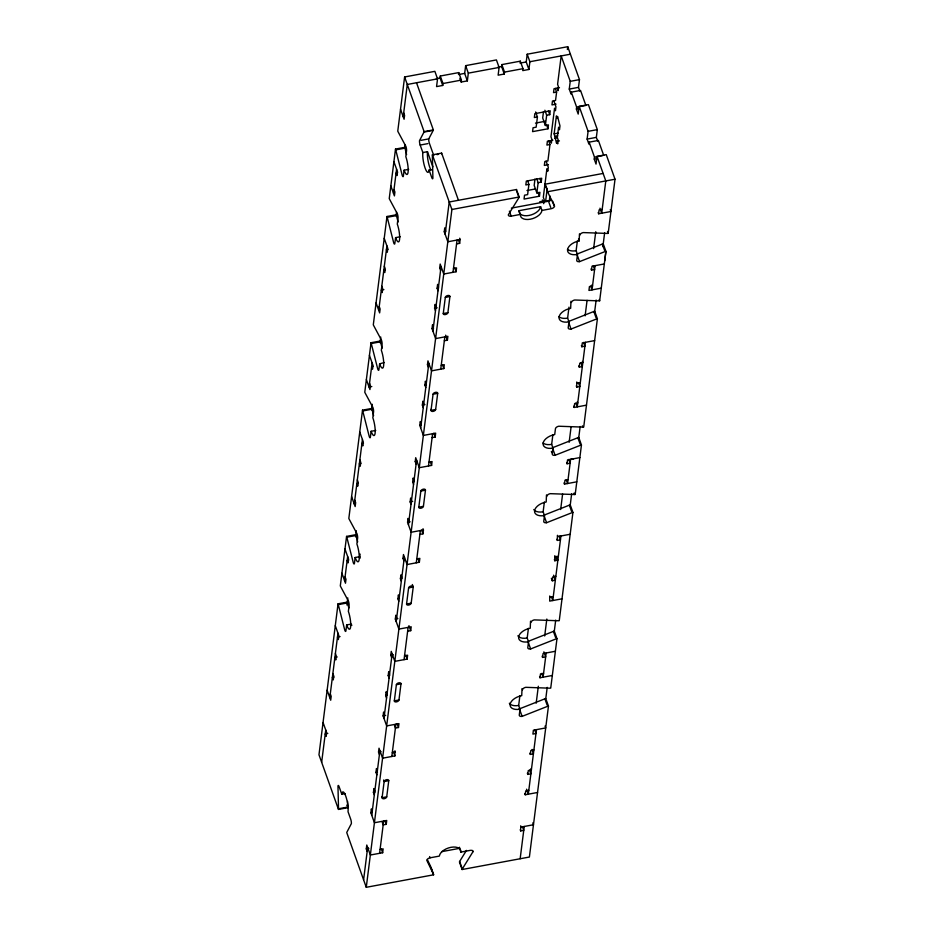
<?xml version="1.0" encoding="UTF-8"?>
<svg xmlns="http://www.w3.org/2000/svg" width="934" height="934" viewBox="0 0 934 934"><rect width="100%" height="100%" fill="white"/><g stroke="black" fill="none" stroke-linecap="round" stroke-linejoin="round"><path stroke-width="1.4" d="M532.1 749.43L533.407 753.843L530.337 754.415L529.893 753.166M348.826 608.022L347.53 602.909A3.211 0.724 79.5 0 0 347.285 602.103L338.05 603.819L318.973 754.777L338.482 809.428L347.717 807.723A3.211 0.724 79.5 0 0 347.752 807.058L347.611 801.407M357.664 541.872L356.041 535.474A3.211 0.724 79.5 0 0 355.796 534.68L346.572 536.396L340.315 585.84A3.211 0.724 79.5 0 0 340.583 586.482L348.452 601.146A3.211 0.724 79.5 0 1 349.106 605.582L348.37 611.385A11.243 2.545 79.5 0 1 350.635 626.924A11.243 2.545 79.5 0 1 346.654 624.951L345.919 630.754A3.211 0.724 79.5 0 1 344.786 630.193L338.295 604.613A3.211 0.724 79.5 0 0 338.05 603.819M373.612 415.642L371.989 409.244A3.211 0.724 79.5 0 0 371.744 408.45L362.509 410.154L348.837 518.417A3.211 0.724 79.5 0 0 349.106 519.047L356.975 533.711A3.211 0.724 79.5 0 1 357.617 538.147L356.893 543.962A11.243 2.545 79.5 0 1 359.158 559.489A11.243 2.545 79.5 0 1 355.177 557.516L354.441 563.33A3.211 0.724 79.5 0 1 353.309 562.758L346.818 537.19A3.211 0.724 79.5 0 0 346.572 536.396M382.134 348.207L380.512 341.809A3.211 0.724 79.5 0 0 380.266 341.015L371.031 342.731L364.785 392.187A3.211 0.724 79.5 0 0 365.054 392.817L372.923 407.481A3.211 0.724 79.5 0 1 373.565 411.917L372.829 417.731A11.243 2.545 79.5 0 1 375.106 433.259A11.243 2.545 79.5 0 1 371.125 431.286L370.389 437.1A3.211 0.724 79.5 0 1 369.245 436.528L362.754 410.96A3.211 0.724 79.5 0 0 362.509 410.154M398.082 221.977L396.46 215.579A3.211 0.724 79.5 0 0 396.214 214.785L386.98 216.501L373.308 324.752A3.211 0.724 79.5 0 0 373.565 325.382L381.434 340.058A3.211 0.724 79.5 0 1 382.088 344.494L381.352 350.297A11.243 2.545 79.5 0 1 383.617 365.836A11.243 2.545 79.5 0 1 379.636 363.863L378.9 369.666A3.211 0.724 79.5 0 1 377.768 369.105L371.277 343.525A3.211 0.724 79.5 0 0 371.031 342.731M406.594 154.542L404.971 148.156A3.211 0.724 79.5 0 0 404.726 147.362L395.502 149.066L389.244 198.522A3.211 0.724 79.5 0 0 389.513 199.152L397.382 213.828A3.211 0.724 79.5 0 1 398.036 218.264L397.3 224.067A11.243 2.545 79.5 0 1 399.565 239.594A11.243 2.545 79.5 0 1 395.584 237.621L394.849 243.435A3.211 0.724 79.5 0 1 393.716 242.875L387.225 217.295A3.211 0.724 79.5 0 0 386.98 216.501M579.839 91.123L578.496 87.364L579.477 79.624L567.732 46.7L527.208 54.219L529.882 61.726L528.901 69.466L522.748 70.61L522.993 68.672L520.308 61.165L501.85 64.598L504.523 72.093L504.278 74.031L498.126 75.175L499.106 67.435L496.421 59.928L465.646 65.637L468.319 73.144L467.35 80.884L461.186 82.029L461.431 80.09L458.757 72.595L440.288 76.016L442.973 83.523L442.728 85.461L436.563 86.593L437.544 78.853L434.87 71.346L404.609 76.962L397.767 131.087A3.211 0.724 79.5 0 0 398.036 131.729L405.905 146.393A3.211 0.724 79.5 0 1 406.547 150.829L405.823 156.643A11.243 2.545 79.5 0 1 408.088 172.171A11.243 2.545 79.5 0 1 404.107 170.198L403.371 176.012A3.211 0.724 79.5 0 1 402.239 175.44L395.747 149.872A3.211 0.724 79.5 0 0 395.502 149.066M321.658 762.284L325.733 730.003M329.807 697.721L337.968 633.17M344.588 580.726L347.646 556.512M354.278 504.068L362.427 439.505M372.117 362.859L369.058 387.061L371.79 386.559M378.737 310.403L386.898 245.852M393.518 193.396L396.576 169.194M403.208 116.738L407.282 84.469L437.544 78.853M346.911 604.999L347.81 597.947M355.539 536.781L356.298 530.734M371.557 409.933L372.269 404.282M380.056 342.72L380.768 337.069M396.028 216.268L396.565 212.03M404.691 147.642L405.052 144.817M360.314 558.007A11.243 2.545 79.5 0 1 359.788 556.664L360.115 554.084M384.318 362.52L379.636 363.863M442.728 85.461L440.042 77.954L440.288 76.016M458.757 72.595L458.512 74.533L464.665 73.389L465.646 65.637M367.19 851.399L366.291 848.889L366.782 845.025L370.354 855.019L382.66 852.742L383.15 848.866L380.08 849.438M382.275 822.41L383.173 824.909L386.256 824.337L386.734 820.461L374.429 822.749L370.856 812.743L371.347 808.867L372.246 811.377M374.324 794.916L373.425 792.406L373.915 788.541L374.814 791.04M376.846 774.905L375.958 772.395L376.449 768.53L377.336 771.029M379.414 754.567L378.527 752.068L379.017 748.192L382.578 758.198L394.895 755.91L394.942 750.784M394.51 725.578L395.409 728.076L398.479 727.504L398.97 723.628L386.664 725.916L383.092 715.911L383.582 712.047L384.469 714.545M386.548 698.083L385.66 695.585L386.151 691.709L387.038 694.207M389.081 678.072L388.194 675.574L388.672 671.698L389.571 674.196M391.65 657.734L390.762 655.236L391.253 651.36L394.813 661.365L407.131 659.077L407.621 655.201L404.539 655.773M407.633 631.244L410.715 630.672L411.205 626.807L398.888 629.084L395.327 619.079L395.818 615.214L396.705 617.713M398.783 601.251L397.896 598.752L398.386 594.876L399.273 597.375M401.316 581.24L400.417 578.741L400.908 574.865L401.807 577.364M403.885 560.902L402.986 558.404L403.476 554.527L407.049 564.533L419.354 562.245L419.845 558.38L416.774 558.941M422.997 528.726L423.441 529.975L411.123 532.252L407.563 522.258L408.041 518.382L408.94 520.88M411.018 504.418L410.131 501.92L410.61 498.044L411.509 500.542M413.552 484.407L412.653 481.909L413.143 478.033L414.031 480.531M416.12 464.07L415.221 461.571L415.712 457.695L419.284 467.701L431.59 465.412L432.08 461.548L429.01 462.12M432.103 437.591L435.186 437.019L435.664 433.142L423.359 435.431L419.786 425.425L420.277 421.549L421.176 424.048M423.254 407.586L422.355 405.087L422.845 401.211L423.744 403.721M425.776 387.575L424.888 385.077L425.379 381.2L426.266 383.711M428.344 367.249L427.457 364.739L427.947 360.874L431.52 370.868L443.825 368.591L444.315 364.715L441.233 365.287M444.339 340.758L447.409 340.186L447.9 336.31L435.594 338.598L432.022 328.593L432.512 324.717L433.399 327.215M435.478 310.753L434.59 308.255L435.081 304.391L435.968 306.889M438.011 290.743L437.124 288.244L437.602 284.38L438.501 286.878M440.579 270.416L439.692 267.918L440.183 264.042L443.743 274.036L456.061 271.759L456.551 267.883L453.469 268.455M459.691 238.228L460.135 239.478L447.83 241.766L444.257 231.76L444.747 227.884L445.635 230.394M363.595 879.793L367.669 847.523M371.755 815.242L379.904 750.691M383.979 718.409L392.14 653.858M396.214 621.589L404.375 557.026M408.45 524.756L416.599 460.205M420.685 427.924L428.834 363.373M432.909 331.091L441.07 266.54M445.144 234.259L449.219 201.989L516.502 189.509L519.176 197.004A3.211 1.81 -19.6 0 1 518.977 197.588L508.341 214.773A3.211 1.81 -19.6 0 0 511.178 216.139L520.401 214.423A11.243 6.34 -19.6 0 0 530.325 219.21A11.243 6.34 -19.6 0 0 541.953 210.43L551.188 208.714A3.211 1.81 -19.6 0 0 554.504 206.216L552.718 201.207M431.263 868.036L433.493 874.282A3.211 1.81 -19.6 0 1 433.551 874.819L366.268 887.3L451.904 209.485L432.395 154.834L441.63 153.118L458.454 200.273M394.335 700.85L396.378 684.715A2.405 1.354 -19.7 0 1 398.865 682.836A2.405 1.354 -19.7 0 1 400.99 683.851L398.958 699.998A2.405 1.354 -19.6 0 1 396.46 701.878A2.405 1.354 -19.6 0 1 394.335 700.85L398.958 699.998M406.57 604.018L408.602 587.883A2.405 1.354 -19.6 0 1 411.1 586.003A2.405 1.354 -19.6 0 1 413.225 587.031L411.182 603.166A2.405 1.354 -19.6 0 1 408.695 605.045A2.405 1.354 -19.6 0 1 406.57 604.018L411.182 603.166M418.806 507.197L420.837 491.05A2.405 1.354 -19.7 0 1 423.336 489.171A2.405 1.354 -19.7 0 1 425.46 490.198L423.417 506.333A2.405 1.354 -19.6 0 1 420.93 508.213A2.405 1.354 -19.6 0 1 418.806 507.197L423.417 506.333M433.072 394.218L431.029 410.365A2.405 1.354 -19.6 0 0 433.154 411.38A2.405 1.354 -19.6 0 0 435.653 409.501L437.684 393.366A2.405 1.354 -19.6 0 0 435.559 392.338A2.405 1.354 -19.6 0 0 433.072 394.218L437.684 393.366M443.265 313.532L445.308 297.397A2.405 1.354 -19.7 0 1 447.795 295.506A2.405 1.354 -19.7 0 1 449.919 296.533L447.888 312.68A2.405 1.354 -19.6 0 1 445.39 314.56A2.405 1.354 -19.6 0 1 443.265 313.532L447.888 312.68M379.589 853.314L383.664 821.033M386.723 796.83L388.754 780.684A2.405 1.354 -19.6 0 0 386.629 779.668A2.405 1.354 -19.6 0 0 384.143 781.548L382.099 797.683A2.405 1.354 -19.6 0 0 384.224 798.71A2.405 1.354 -19.6 0 0 386.723 796.83L382.099 797.683L381.772 796.749M391.813 756.482L395.899 724.2M404.048 659.649L408.123 627.368M416.284 562.817L420.358 530.547M428.519 465.984L432.594 433.715M440.743 369.163L444.829 336.882M452.978 272.331L457.053 240.05M419.868 534.411L422.95 533.839L423.441 529.975M456.563 243.926L459.645 243.354L460.135 239.478M504.278 74.031L501.605 66.536L501.85 64.598M520.308 61.165L520.063 63.103L526.227 61.971L527.208 54.219M527.57 180.636L528.913 184.383L527.617 194.622L524.534 195.194L524.056 199.07L539.443 196.21L539.934 192.334L536.852 192.906L534.178 185.411L534.984 179.013M535.649 111.963L537.424 116.96L536.139 127.187L533.057 127.76L532.567 131.636L547.954 128.787L548.445 124.911L545.374 125.483L542.689 117.976L543.495 111.578M536.852 192.906L538.147 182.679L536.805 178.919M545.374 125.483L546.659 115.244L544.872 110.247M538.147 182.679L541.218 182.107L541.708 178.231L526.321 181.091L525.83 184.955L528.913 184.383M546.659 115.244L549.741 114.672L550.231 110.807L534.843 113.656L534.353 117.532L537.424 116.96M548.643 140.765L549.974 144.513L547.896 160.975L544.826 161.547L544.335 165.423L548.433 164.653M555.263 88.31L556.606 92.069L555.543 100.452L552.461 101.024L551.971 104.9L556.08 104.141M547.196 188.831L545.619 201.277L549.577 200.553M556.816 141.361L556.571 143.287L554.142 133.854L556.419 115.874L557.306 118.373L557.551 116.435L559.98 125.88L559.489 129.756L558.602 127.246L557.306 137.485L558.205 139.983L557.715 143.859L556.816 141.361L559.454 140.871M567.37 49.502L567.732 46.7M549.274 201.079L549.928 195.953M597.678 141.127L596.347 137.38L597.328 129.628L588.397 104.631L579.162 106.336L578.193 114.088L576.406 109.08L576.652 107.153L585.887 105.437L580.528 90.435L571.293 92.151L571.048 94.077L569.261 89.08L570.242 81.34L561.171 55.912L557.586 84.317L558.474 86.815L557.983 90.691L557.096 88.193M603.726 155.441L598.379 140.439L589.144 142.155L588.899 144.093L587.112 139.096L588.093 131.344L579.162 106.336M547.207 687.366L545.783 698.644L548.468 706.081A3.211 1.81 -19.6 0 0 547.569 706.326L522.118 716.366A3.211 1.81 -19.6 0 1 519.281 715L520.016 709.198L518.685 705.45L519.899 695.76M527.955 641.448L553.418 631.396A3.211 1.81 -19.6 0 1 554.306 631.15L556.979 638.646A3.211 1.81 -19.6 0 0 556.092 638.891L530.64 648.943A3.211 1.81 -19.6 0 1 527.803 647.577L528.539 641.763L527.196 638.015L528.422 628.337M543.903 515.206L569.366 505.166A3.211 1.81 -19.6 0 1 570.254 504.92L572.927 512.416A3.211 1.81 -19.6 0 0 572.04 512.661L546.577 522.713A3.211 1.81 -19.6 0 1 543.751 521.347L544.487 515.533L543.144 511.785L544.37 502.107M552.426 447.783L577.877 437.731A3.211 1.81 -19.6 0 1 578.765 437.486L581.45 444.993A3.211 1.81 -19.6 0 0 580.563 445.238L555.1 455.278A3.211 1.81 -19.6 0 1 552.263 453.912L552.998 448.11L551.667 444.362L552.881 434.672M568.374 321.553L593.826 311.501A3.211 1.81 -19.6 0 1 594.713 311.256L597.398 318.751A3.211 1.81 -19.6 0 0 596.499 318.996L571.048 329.048A3.211 1.81 -19.6 0 1 568.211 327.682L568.946 321.88L567.615 318.12L568.993 307.146M576.885 254.118L602.348 244.066A3.211 1.81 -19.6 0 1 603.236 243.832L605.909 251.328A3.211 1.81 -19.6 0 0 605.022 251.573L579.57 261.625A3.211 1.81 -19.6 0 1 576.733 260.259L577.469 254.445L576.126 250.697L577.352 241.019M522.024 688.58L521.732 695.643A11.243 6.34 -19.6 0 0 510.104 704.411A11.243 6.34 -19.6 0 0 520.016 709.198M530.535 621.157L530.243 628.208A11.243 6.34 -19.6 0 0 518.615 636.988A11.243 6.34 -19.6 0 0 528.539 641.763M546.483 494.915L546.192 501.978A11.243 6.34 -19.6 0 0 534.563 510.758A11.243 6.34 -19.6 0 0 544.487 515.533M570.954 301.262L570.662 308.313A11.243 6.34 -19.6 0 0 559.034 317.093A11.243 6.34 -19.6 0 0 568.946 321.88M577.469 254.445A11.243 6.34 -19.6 0 1 567.545 249.67A11.243 6.34 -19.6 0 1 579.173 240.89L579.465 233.827M579.909 235.076A3.211 1.81 -19.6 0 1 583.236 232.578L607.31 233.43A3.211 1.81 -19.6 0 0 608.186 233.348L615.027 179.223L606.248 154.635L597.013 156.352L596.032 164.092L594.246 159.095L594.491 157.157L589.144 142.155M536.186 703.185L538.323 686.256M544.685 635.972L546.822 619.044M560.657 509.52L562.618 494.004M569.145 442.307L571.106 426.791M585.116 315.855L587.077 300.351M593.615 248.642L595.752 231.725M522.41 826.59L523.752 830.349L520.67 830.921L520.717 825.796M537.552 792.476L525.235 794.764L525.725 790.888L528.807 790.316M529.543 770.106L530.886 773.866L527.803 774.426L528.294 770.562L531.376 769.99L530.932 768.74M530.337 754.415L530.827 750.551L533.898 749.979M552.333 675.48L540.015 677.757L540.506 673.893L543.588 673.321M543.88 651.85L545.666 656.859L542.584 657.431L543.074 653.555L555.391 651.267M549.741 595.985L549.706 601.111L562.011 598.822M553.57 575.204L555.345 580.201L552.274 580.773L552.765 576.897L555.835 576.325M556.197 559.127L556.536 556.442L557.878 560.19L554.796 560.762L554.843 555.637M559.104 536.104L560.447 539.852L557.365 540.424L557.411 535.299M576.792 481.816L564.486 484.104L564.977 480.228L568.047 479.656M568.794 459.446L570.125 463.194L567.055 463.766L567.545 459.89L579.851 457.613M586.482 405.158L574.165 407.446L574.655 403.57L577.737 402.998L577.294 401.748M578.473 382.788L579.816 386.536L576.733 387.108L576.78 381.983M581.006 362.777L582.337 366.525L579.267 367.097L579.757 363.221L582.828 362.649L582.384 361.4M583.575 342.439L584.906 346.199L581.835 346.759L582.326 342.895L594.631 340.606M593.253 265.781L594.596 269.541L591.514 270.101L592.004 266.237L604.321 263.948L605.909 251.328L604.718 260.796M610.276 209.625L610.941 211.504L598.636 213.781L599.126 209.905L602.196 209.344M520.156 858.743L524.243 826.473M536.466 729.641L528.317 794.192L526.531 789.195M546.157 652.983L543.098 677.197L541.755 673.437M560.937 535.976L552.776 600.539L551.445 596.779M585.396 342.323L577.247 406.874L575.904 403.126M595.086 265.665L592.028 289.867L590.685 286.119M554.271 631.431L555.695 620.153M570.067 506.391L571.666 493.701M578.555 439.178L580.154 426.488M594.526 312.738L596.137 300.048M602.885 246.634L604.625 232.835M548.468 706.081L529.391 857.038L462.12 869.519L459.446 862.012A3.211 1.81 -19.6 0 1 459.645 861.44L466.475 850.384M556.979 638.646L550.733 688.101A3.211 1.81 -19.6 0 1 549.869 688.183L525.784 687.319A3.211 1.81 -19.6 0 0 522.468 689.829M572.927 512.416L559.256 620.666A3.211 1.81 -19.6 0 1 558.38 620.748L534.306 619.896A3.211 1.81 -19.6 0 0 530.979 622.406M546.927 496.164A3.211 1.81 -19.6 0 1 550.254 493.666L574.328 494.518A3.211 1.81 -19.6 0 0 575.204 494.436L581.45 444.993M597.398 318.751L583.715 427.013A3.211 1.81 -19.6 0 1 582.851 427.095L558.765 426.231A3.211 1.81 -19.6 0 0 555.45 428.741L554.714 434.555A11.243 6.34 -19.6 0 0 543.086 443.323A11.243 6.34 -19.6 0 0 552.998 448.11M571.398 302.511A3.211 1.81 -19.6 0 1 574.714 300.001L598.799 300.865A3.211 1.81 -19.6 0 0 599.663 300.783L604.321 263.948M404.609 76.962L424.106 131.624A3.211 0.724 79.5 0 1 424.001 132.068L419.518 140.614A3.211 0.724 79.5 0 0 420.172 145.05L422.845 152.546A11.243 2.545 79.5 0 0 425.11 168.085A11.243 2.545 79.5 0 0 429.091 170.058L431.403 169.626M433.75 155.523L429.406 143.334A3.211 0.724 79.5 0 1 428.753 138.897L433.236 130.351A3.211 0.724 79.5 0 0 433.341 129.908L416.517 82.752M472.511 850.5L472.954 851.75L462.318 868.935A3.211 1.81 -19.6 0 0 462.12 869.519M545.783 698.574A3.211 1.81 -19.6 0 0 544.896 698.819L519.444 708.871A3.211 1.81 -19.6 0 1 518.884 708.941M436.353 78.643L440.042 77.954M497.904 67.213L501.605 66.536M468.319 73.144L499.106 67.435M529.882 61.726L570.405 54.207M442.973 83.523L461.431 80.09M504.523 72.093L522.993 68.672M570.242 81.34L579.477 79.624M559.489 87.749L554.014 88.765L553.523 92.641L556.606 92.069M569.261 89.08L578.496 87.364M424.106 131.624L433.341 129.908M424.001 132.068L431.695 130.643M576.406 109.08L578.963 108.613M421.059 140.322L428.753 138.897M535.486 123.101L545.281 121.28M420.172 145.05L427.865 143.626M395.747 149.872L403.441 148.436M422.845 152.546L427.468 151.693L432.874 166.859M436.984 154.635L438.513 154.343M554.142 133.854L558.1 133.118M555.041 136.352L557.668 135.862M588.093 131.344L597.328 129.628M554.796 138.29L557.435 137.8M552.858 140.193L547.394 141.209L546.904 145.085L549.974 144.513M404.107 170.198L408.718 169.346M397.627 172.778L396.086 173.07L396.985 175.569L397.475 171.693L393.903 161.687M587.112 139.096L596.347 137.38M594.491 157.157L602.407 155.686M594.246 159.095L596.814 158.617M546.799 188.224L545.129 184.734A3.211 1.81 -19.6 0 1 545.071 184.208L603.107 173.432M526.974 190.524L535.369 188.972M387.225 217.295L394.919 215.871M451.904 209.485L519.176 197.004M545.071 184.208L547.744 191.703L615.027 179.223M539.747 201.732L545.456 200.67M511.353 208.107L548.503 201.219A3.211 1.81 -19.6 0 0 551.527 199.467M520.401 214.423L519.071 210.675L540.611 206.683L541.953 210.43M395.584 237.621L400.207 236.769M444.257 231.76L445.798 231.48M387.949 249.436L386.407 249.728L387.295 252.227L387.785 248.351L384.224 238.345M385.38 269.774L383.839 270.054L384.726 272.553L385.217 268.688L384.329 266.19M439.692 267.918L441.222 267.626M383.874 289.598L381.305 290.065L382.204 292.575L382.695 288.699L381.796 286.201M437.124 288.244L438.653 287.964M445.308 297.397L449.919 296.533M434.59 308.255L437.159 307.788M601.263 288.162L588.945 290.439L589.436 286.563L592.518 286.002L592.074 284.742M432.022 328.593L433.563 328.313M371.277 343.525L378.971 342.101M373.168 366.443L371.627 366.723L372.514 369.222L373.005 365.357L369.432 355.352M427.457 364.739L428.998 364.458M424.888 385.077L426.429 384.796M362.754 410.96L370.448 409.524M422.355 405.087L424.923 404.609M435.653 409.501L431.029 410.365L430.702 409.419M577.224 383.232L580.306 382.671M371.125 431.286L375.737 430.434M419.786 425.425L421.327 425.133M363.478 443.101L361.937 443.381L362.836 445.88L363.326 442.016L359.753 432.01M360.909 463.427L359.368 463.719L360.267 466.218L360.757 462.342L359.859 459.843M415.221 461.571L416.762 461.291M358.387 483.45L356.846 483.73L357.734 486.229L358.224 482.353L357.337 479.854M412.653 481.909L414.194 481.617M573.698 458.757L570.616 459.318L567.557 483.532L566.226 479.784M420.837 491.05L425.46 490.198M410.131 501.92L412.688 501.441M407.563 522.258L410.119 521.779M346.818 537.19L354.511 535.766M355.177 557.516L359.788 556.664M348.697 560.096L347.156 560.388L348.055 562.887L348.545 559.011L344.973 549.017M402.986 558.404L404.527 558.123M557.855 536.548L570.172 534.271M400.417 578.741L401.959 578.45M555.286 556.886L558.369 556.314M408.602 587.883L413.225 587.031L412.326 584.521M338.295 604.613L345.989 603.189M397.896 598.752L399.437 598.461M346.654 624.951L351.277 624.087A11.243 2.545 79.5 0 0 351.803 625.441M395.327 619.079L397.884 618.612M550.196 597.235L553.267 596.663M340.046 636.568L337.478 637.046L338.365 639.545L338.855 635.669L335.283 625.675M337.221 656.952L334.909 657.384L335.796 659.883L336.287 656.007L335.399 653.508M390.762 655.236L393.319 654.757M333.917 677.103L332.376 677.395L333.275 679.894L333.765 676.018L332.866 673.519M388.194 675.574L389.723 675.282M396.378 684.715L400.99 683.851M385.66 695.585L387.201 695.293M383.092 715.911L385.66 715.444M327.811 733.4L325.242 733.879L326.141 736.377L326.62 732.501L323.059 722.496M378.527 752.068L381.095 751.59M392.303 752.606L395.386 752.033M375.958 772.395L377.499 772.114M388.754 780.684L384.143 781.548L383.605 780.042M338.482 809.428A3.211 0.724 79.5 0 0 338.517 808.774L337.968 786.148A3.211 0.724 79.5 0 1 339.112 786.708L341.786 794.215L345.253 793.573M373.425 792.406L374.966 792.125M338.517 808.774L346.21 807.35M370.856 812.743L372.397 812.463M366.291 848.889L368.86 848.422M521.16 827.045L533.466 824.757L532.8 822.877M441.595 851.68L459.551 848.341A11.243 6.34 -19.6 0 0 459.54 847.255M433.493 874.282L426.791 860.307A3.211 1.81 -19.6 0 1 430.107 857.809L439.342 856.093A11.243 6.34 -19.6 0 1 450.97 847.313A11.243 6.34 -19.6 0 1 460.894 852.088L470.117 850.384A3.211 1.81 -19.6 0 1 472.954 851.75M554.504 206.216L547.803 192.241A3.211 1.81 -19.6 0 1 547.744 191.703M427.457 859.794L430.808 866.787A3.211 1.81 -19.6 0 1 430.866 867.312L432.652 872.321M597.013 156.352L605.792 180.939L601.706 213.209L599.932 208.212M571.293 92.151L576.652 107.153M607.52 231.48L608.186 233.348M598.192 212.532L598.636 213.781M553.71 100.58L555.952 106.826L555.461 110.702L554.562 108.204L550.955 136.773L551.854 139.271L551.364 143.147L550.465 140.637M602.348 244.066L604.578 250.324M548.398 110.924L549.741 114.672M526.227 61.971L528.901 69.466M546.623 125.028L547.954 128.787M591.07 268.852L591.514 270.101M578.508 239.011L579.173 240.89M599.219 299.522L599.663 300.783M546.075 161.103L548.305 167.349L547.814 171.226L546.915 168.727L543.308 197.284L544.207 199.783L543.716 203.659L542.374 199.911M577.329 255.367L579.57 261.625M593.826 311.501L596.055 317.747M548.503 201.219L550.733 207.465M539.887 178.359L541.218 182.107M538.101 192.462L539.443 196.21M581.392 345.51L581.835 346.759M568.818 322.802L571.048 329.048M516.747 191.33L518.533 196.338M578.823 365.848L579.267 367.097M464.665 73.389L467.35 80.884M576.29 385.859L576.733 387.108M509.392 211.142L511.178 216.139M459.855 78.281L461.186 82.029M582.407 425.846L582.851 427.095M573.721 406.197L574.165 407.446M577.877 437.731L580.107 443.989M566.611 462.517L567.055 463.766M574.76 493.187L575.204 494.436M573.885 493.269L574.328 494.518M552.87 449.032L555.1 455.278M564.043 482.855L564.486 484.104M551.375 451.414L551.819 452.663M569.366 505.166L571.596 511.412M458.302 239.606L459.645 243.354M429.091 170.058L431.765 177.553A3.211 0.724 79.5 0 0 432.909 178.114L432.36 155.488A3.211 0.724 79.5 0 1 432.395 154.834M556.921 539.175L557.365 540.424M403.698 112.874L404.585 115.372L404.095 119.248L400.534 109.243M544.347 516.455L546.577 522.713M454.718 268.011L456.061 271.759M554.352 559.513L554.796 560.762M551.375 578.274L552.274 580.773M553.418 631.396L555.648 637.642M394.008 189.532L394.907 192.03L394.417 195.907L390.844 185.901M445.623 335.178L447.409 340.186M442.483 364.832L443.825 368.591M542.14 656.182L542.584 657.431M528.399 642.697L530.64 648.943M539.572 676.508L540.015 677.757M544.896 698.819L547.126 705.077M545.036 726.057L545.701 727.925L533.396 730.213L532.905 734.089L535.976 733.517L534.645 729.769M433.843 433.259L435.186 437.019M379.227 306.527L380.126 309.026L379.636 312.902L376.063 302.908M519.888 710.12L522.118 716.366M430.259 461.665L431.59 465.412M527.36 773.177L527.803 774.426M524.791 793.515L525.235 794.764M369.549 383.185L370.436 385.684L369.946 389.56L366.385 379.554M421.608 530.092L422.95 533.839M520.226 829.661L520.67 830.921M418.023 558.497L419.354 562.245M408.929 625.675L410.715 630.672M354.768 500.192L355.656 502.69L355.165 506.567L351.593 496.561M405.788 655.329L407.131 659.077M459.551 848.341L460.894 852.088M459.645 861.44L461.875 867.686M345.078 576.85L345.977 579.349L345.487 583.225L341.914 573.219M397.148 723.757L398.479 727.504M393.553 752.162L394.895 755.91M429.663 856.56L430.107 857.809M433.107 873.57L433.551 874.819M384.913 820.589L386.256 824.337M330.297 693.857L331.196 696.355L330.706 700.22L327.133 690.226M381.329 848.983L382.66 852.742M346.783 805.096L347.717 807.723M366.268 887.3L346.771 832.649A3.211 0.724 79.5 0 1 346.876 832.194L351.359 823.648A3.211 0.724 79.5 0 0 350.705 819.211L348.032 811.716A11.243 2.545 79.5 0 0 345.767 796.188A11.243 2.545 79.5 0 0 341.786 794.215M441.595 153.783A3.211 0.724 79.5 0 1 441.63 153.118M431.053 170.163A11.243 2.545 79.5 0 1 427.468 151.693M516.502 189.509A3.211 1.81 -19.6 0 1 516.304 190.081M540.611 206.683A11.243 6.34 -19.6 0 1 528.983 215.462A11.243 6.34 -19.6 0 1 519.071 210.675M527.196 638.015A11.243 6.34 -19.6 0 1 517.845 635.797M518.685 705.45A11.243 6.34 -19.6 0 1 509.322 703.22M551.667 444.362A11.243 6.34 -19.6 0 1 543.028 442.961M543.144 511.785A11.243 6.34 -19.6 0 1 533.793 509.555M576.126 250.697A11.243 6.34 -19.6 0 1 567.498 249.296M567.615 318.12A11.243 6.34 -19.6 0 1 558.976 316.731"/></g></svg>
